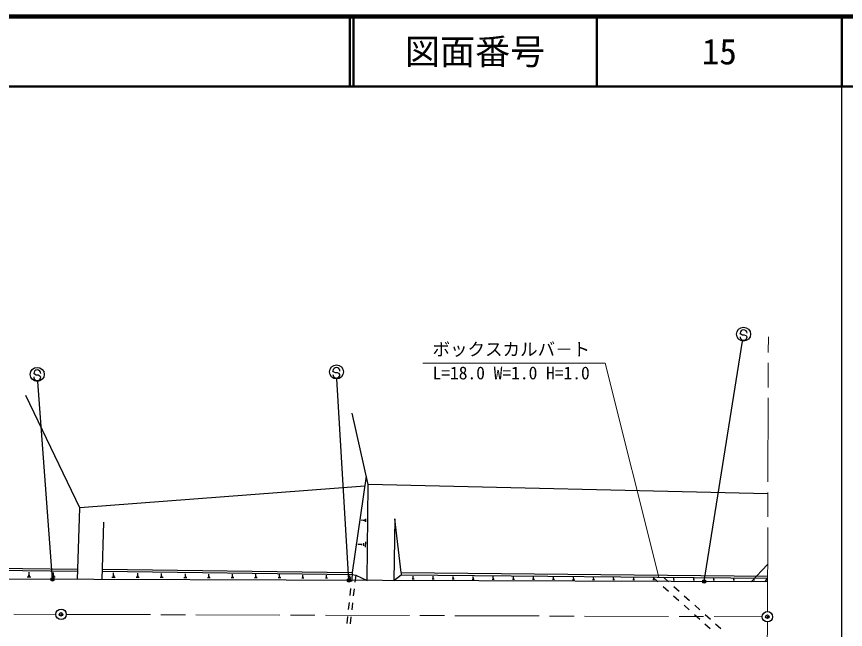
# Model space of a CAD drawing. Units: millimetres, scale not verified. Extents: x 40000 to 680000, y 20000 to 380000.
# Drawn here: x 461148 to 579500, y 292468 to 380000 of the extents above; entities that cross this region are included whole.
import ezdxf
from ezdxf.enums import TextEntityAlignment as Align

# ---------------------------------------------------------------- set-up
doc = ezdxf.new("R2010")
doc.units = ezdxf.units.MM
doc.header["$LTSCALE"] = 1000
doc.header["$PDMODE"] = 32
doc.header["$PDSIZE"] = 500
doc.linetypes.add('CHAIN', pattern=[18.5, 12, -1.5, 3.5, -1.5])
for name, color, linetype, lineweight in [('S-BGD', 7, 'Continuous', 25), ('S-BMK', 2, 'CHAIN', 13), ('S-BMK-SRVR', 3, 'Continuous', 25), ('S-STR-HTXT', 7, 'Continuous', 13), ('S-STR-STRC', 7, 'Continuous', 25), ('S-TTL', 2, 'Continuous', 140), ('S-TTL-BAND', 7, 'Continuous', 25), ('S-TTL-LINE', 7, 'Continuous', 50)]:
    doc.layers.add(name, color=color, linetype=linetype, lineweight=lineweight)
doc.layers.add('S-OTRS', color=6, linetype='Continuous')
doc.layers.add('S-TTL-TXT', color=7, linetype='Continuous')
doc.styles.add('ＭＳ ゴシック', font='')
doc.styles.get('ＭＳ ゴシック').set_extended_font_data('MS Gothic')

msp = doc.modelspace()

# ---------------------------------------------------------------- linework, layer by layer
at = {"layer": 'S-BGD'}
for p, q in [((568417, 311850), (511342, 313157)), ((469868, 299612), (470162, 309845)), ((473368, 299600), (473603, 307803)), ((510671, 308047), (510356, 308051)), ((510671, 308102), (510670, 307992)), ((510830, 308156), (510827, 307935)), ((510989, 308264), (510984, 307823)), ((515181, 308248), (515022, 299460)), ((516052, 300585), (515181, 308248)), ((510403, 304608), (509858, 304614)), ((510404, 304704), (510402, 304513)), ((510678, 304796), (510673, 304415)), ((510952, 304984), (510944, 304221)), ((462934, 300297), (462936, 300659)), ((466420, 300271), (466421, 300618)), ((473402, 300783), (509070, 300291)), ((473411, 301083), (509074, 300591)), ((566027, 299287), (568383, 301762)), ((568375, 299280), (431018, 299743)), ((463186, 299935), (462680, 299936)), ((463060, 300116), (462807, 300117)), ((462998, 300297), (462871, 300298)), ((466662, 299923), (466176, 299925)), ((466541, 300097), (466298, 300098)), ((466481, 300270), (466359, 300271)), ((475231, 299894), (474765, 299896)), ((475115, 300061), (474882, 300062)), ((475057, 300228), (474941, 300228)), ((474999, 300228), (475000, 300561)), ((478660, 299882), (478218, 299884)), ((478550, 300040), (478329, 300041)), ((478495, 300198), (478385, 300199)), ((478440, 300198), (478441, 300514)), ((482064, 299871), (481647, 299872)), ((481960, 300020), (481752, 300021)), ((481909, 300169), (481804, 300169)), ((481857, 300169), (481858, 300466)), ((485443, 299860), (485051, 299861)), ((485346, 300000), (485150, 300000)), ((485297, 300140), (485199, 300140)), ((485248, 300140), (485249, 300420)), ((488798, 299848), (488431, 299849)), ((488706, 299980), (488523, 299980)), ((488661, 300111), (488569, 300111)), ((488615, 300111), (488616, 300373)), ((492153, 299837), (491785, 299838)), ((492061, 299968), (491878, 299969)), ((492016, 300100), (491924, 300100)), ((491970, 300100), (491971, 300362)), ((495507, 299826), (495140, 299827)), ((495416, 299957), (495232, 299958)), ((495371, 300088), (495279, 300088)), ((495325, 300088), (495326, 300351)), ((498862, 299814), (498495, 299815)), ((498771, 299946), (498587, 299946)), ((498725, 300077), (498634, 300077)), ((498679, 300077), (498680, 300339)), ((502173, 299803), (501894, 299804)), ((502103, 299903), (501964, 299903)), ((502069, 300002), (501999, 300003)), ((502034, 300002), (502035, 300201)), ((505535, 299792), (505241, 299793)), ((505462, 299897), (505315, 299898)), ((505426, 300003), (505352, 300003)), ((505389, 300003), (505389, 300213)), ((508886, 299780), (508600, 299781)), ((508815, 299883), (508672, 299883)), ((508779, 299985), (508708, 299985)), ((508743, 299985), (508744, 300190)), ((509070, 300291), (508959, 299297)), ((509070, 300291), (509567, 300235)), ((509567, 300235), (509455, 299241)), ((509567, 300235), (511192, 299473)), ((515022, 299460), (516049, 300285)), ((516052, 300585), (516049, 300285)), ((516049, 300285), (568376, 299774)), ((516052, 300585), (568379, 300074)), ((517911, 299650), (517619, 299651)), ((517839, 299755), (517692, 299755)), ((517802, 299859), (517729, 299859)), ((517766, 299859), (517767, 300068)), ((520775, 299640), (520483, 299641)), ((520702, 299745), (520556, 299745)), ((520666, 299850), (520593, 299850)), ((520630, 299850), (520630, 300059)), ((523639, 299631), (523347, 299632)), ((523566, 299735), (523420, 299736)), ((523530, 299840), (523457, 299840)), ((523494, 299840), (523494, 300049)), ((526503, 299621), (526210, 299622)), ((526430, 299726), (526284, 299726)), ((526394, 299830), (526321, 299830)), ((526357, 299830), (526358, 300039)), ((529367, 299611), (529074, 299612)), ((529294, 299716), (529148, 299716)), ((529258, 299821), (529185, 299821)), ((529221, 299821), (529222, 300030)), ((532231, 299602), (531938, 299603)), ((532158, 299706), (532012, 299707)), ((532122, 299811), (532048, 299811)), ((532085, 299811), (532086, 300020)), ((535094, 299592), (534802, 299593)), ((535022, 299697), (534875, 299697)), ((534985, 299801), (534912, 299801)), ((534949, 299801), (534950, 300010)), ((537958, 299582), (537666, 299583)), ((537886, 299687), (537739, 299687)), ((537849, 299792), (537776, 299792)), ((537813, 299792), (537813, 300001)), ((540822, 299573), (540530, 299574)), ((540749, 299677), (540603, 299678)), ((540713, 299782), (540640, 299782)), ((540677, 299782), (540677, 299991)), ((543686, 299563), (543393, 299564)), ((543613, 299668), (543467, 299668)), ((543577, 299772), (543504, 299772)), ((543540, 299772), (543541, 299981)), ((546534, 299553), (546273, 299554)), ((546469, 299647), (546339, 299647)), ((546437, 299740), (546372, 299740)), ((546404, 299740), (546405, 299926)), ((549398, 299544), (549136, 299544)), ((549333, 299637), (549202, 299638)), ((549301, 299731), (549235, 299731)), ((549268, 299731), (549269, 299918)), ((551982, 299934), (552728, 299268)), ((552252, 299534), (552010, 299535)), ((552192, 299621), (552071, 299621)), ((552162, 299707), (552102, 299707)), ((552132, 299707), (552132, 299880)), ((553500, 299919), (554247, 299253)), ((555101, 299524), (554889, 299525)), ((555048, 299600), (554942, 299600)), ((555022, 299676), (554969, 299676)), ((554996, 299676), (554996, 299827)), ((557959, 299515), (557759, 299515)), ((557909, 299586), (557809, 299587)), ((557884, 299658), (557834, 299658)), ((557859, 299658), (557860, 299801)), ((560815, 299505), (560631, 299506)), ((560769, 299571), (560677, 299571)), ((560746, 299636), (560700, 299637)), ((560723, 299637), (560724, 299768)), ((563679, 299495), (563494, 299496)), ((563633, 299561), (563541, 299562)), ((563610, 299628), (563564, 299628)), ((563587, 299628), (563588, 299760)), ((566537, 299486), (566364, 299486)), ((566494, 299548), (566407, 299548)), ((566472, 299609), (566429, 299610)), ((566451, 299610), (566451, 299733)), ((568050, 299281), (568376, 299774)), ((508847, 298303), (508735, 297310)), ((553474, 298602), (554220, 297937)), ((554993, 298588), (555739, 297922)), ((509344, 298247), (509232, 297254)), ((554966, 297271), (555713, 296605)), ((556485, 297256), (557231, 296590)), ((508624, 296316), (508512, 295322)), ((509121, 296260), (509009, 295266)), ((556459, 295939), (557205, 295274)), ((557977, 295925), (558724, 295259)), ((508400, 294328), (508289, 293335)), ((508897, 294272), (508786, 293279)), ((557951, 294608), (558697, 293942)), ((559470, 294593), (560216, 293927)), ((559443, 293276), (560189, 292611)), ((560962, 293261), (561708, 292596))]:
    msp.add_line(p, q, dxfattribs=at)
for points in [[(510862, 312926), (470162, 309845), (462468, 325885)], [(511192, 299473), (511342, 313157), (509058, 323369)], [(511071, 314370), (509074, 300591), (509070, 300291)], [(407312, 301876), (434290, 301504), (469910, 301076)], [(341031, 301492), (377645, 301536), (406250, 301271), (407185, 301577), (434286, 301204), (469901, 300776)]]:
    msp.add_lwpolyline(points, dxfattribs=at)
at = {"layer": 'S-BMK'}
for p, q in [((568360, 295030), (568493, 334279)), ((368252, 294955), (466751, 294623)), ((468251, 294618), (567608, 294282)), ((568355, 293530), (568223, 254280))]:
    msp.add_line(p, q, dxfattribs=at)
at = {"layer": 'S-BMK-SRVR'}
for centre in [(467501, 294620), (568358, 294280)]:
    msp.add_circle(centre, 750, dxfattribs=at)
for p in [(467501, 294620), (568358, 294280)]:
    msp.add_point(p, dxfattribs=at)
at = {"layer": 'S-OTRS'}
msp.add_point((568358, 294280), dxfattribs=at)
at = {"layer": 'S-STR-HTXT'}
for p in [(519170, 330517), (552875, 299925)]:
    msp.add_line(p, (545170, 330517), dxfattribs=at)
at = {"layer": 'S-STR-STRC'}
for p, q in [((564559, 334654), (564459, 334772)), ((564804, 334515), (564559, 334654)), ((565104, 334512), (564804, 334515)), ((565350, 334400), (565104, 334512)), ((565455, 334264), (565350, 334400)), ((559328, 299310), (564801, 333655)), ((463698, 328910), (463598, 329028)), ((506424, 329261), (506325, 329379)), ((506669, 329121), (506424, 329261)), ((506970, 329119), (506669, 329121)), ((507215, 329007), (506970, 329119)), ((463943, 328771), (463698, 328910)), ((464243, 328768), (463943, 328771)), ((466267, 299624), (464171, 327902)), ((464489, 328657), (464243, 328768)), ((464595, 328520), (464489, 328657)), ((508587, 299481), (506883, 328252)), ((507321, 328871), (507215, 329007))]:
    msp.add_line(p, q, dxfattribs=at)
for centre, radius in [((564958, 334643), 1000), ((506824, 329250), 1000), ((464097, 328899), 1000), ((466267, 299624), 150), ((466267, 299624), 120), ((466267, 299624), 90), ((466267, 299624), 60), ((466267, 299624), 30), ((466267, 299624), 20), ((508587, 299481), 150), ((508587, 299481), 120), ((508587, 299481), 90), ((508587, 299481), 60), ((508587, 299481), 30), ((508587, 299481), 20), ((559328, 299310), 150), ((559328, 299310), 120), ((559328, 299310), 90), ((559328, 299310), 60), ((559328, 299310), 30), ((559328, 299310), 20)]:
    msp.add_circle(centre, radius, dxfattribs=at)
for centre, start, end in [((564959, 334768), 359.55488, 179.55488), ((564955, 334268), 179.55488, 359.55488), ((464098, 329024), 359.55488, 179.55488), ((506825, 329375), 359.55488, 179.55488), ((464095, 328524), 179.55488, 359.55488), ((506821, 328875), 179.55488, 359.55488)]:
    msp.add_arc(centre, 500, start, end, dxfattribs=at)
for p in [(466267, 299624), (508587, 299481), (559328, 299310)]:
    msp.add_point(p, dxfattribs=at)
at = {"layer": 'S-TTL'}
msp.add_line((680000, 380000), (40000, 380000), dxfattribs=at)
at = {"layer": 'S-TTL-BAND'}
msp.add_line((579000, 20000), (579000, 370000), dxfattribs=at)
at = {"layer": 'S-TTL-LINE'}
for p, q in [((508747, 380000), (508747, 370000)), ((509247, 380000), (509247, 370000)), ((543997, 380000), (543997, 370000)), ((579000, 380000), (579000, 370000)), ((40000, 370000), (680000, 370000))]:
    msp.add_line(p, q, dxfattribs=at)

# ---------------------------------------------------------------- texts
at = {"layer": 'S-STR-HTXT', "style": 'ＭＳ ゴシック'}
msp.add_text('ボックスカルバ－ト', height=1833, dxfattribs=at).set_placement((520545, 331017), align=Align.BOTTOM_LEFT)
msp.add_text('L=18.0 W=1.0 H=1.0', height=1833, dxfattribs=at).set_placement((520545, 330017), align=Align.TOP_LEFT)
at = {"layer": 'S-TTL-TXT', "style": 'ＭＳ ゴシック'}
for s, p in [('図面番号', (526622, 375000)), ('15', (561497, 375000))]:
    msp.add_text(s, height=3666, dxfattribs=at).set_placement(p, align=Align.MIDDLE_CENTER)

doc.saveas('drawing.dxf')
